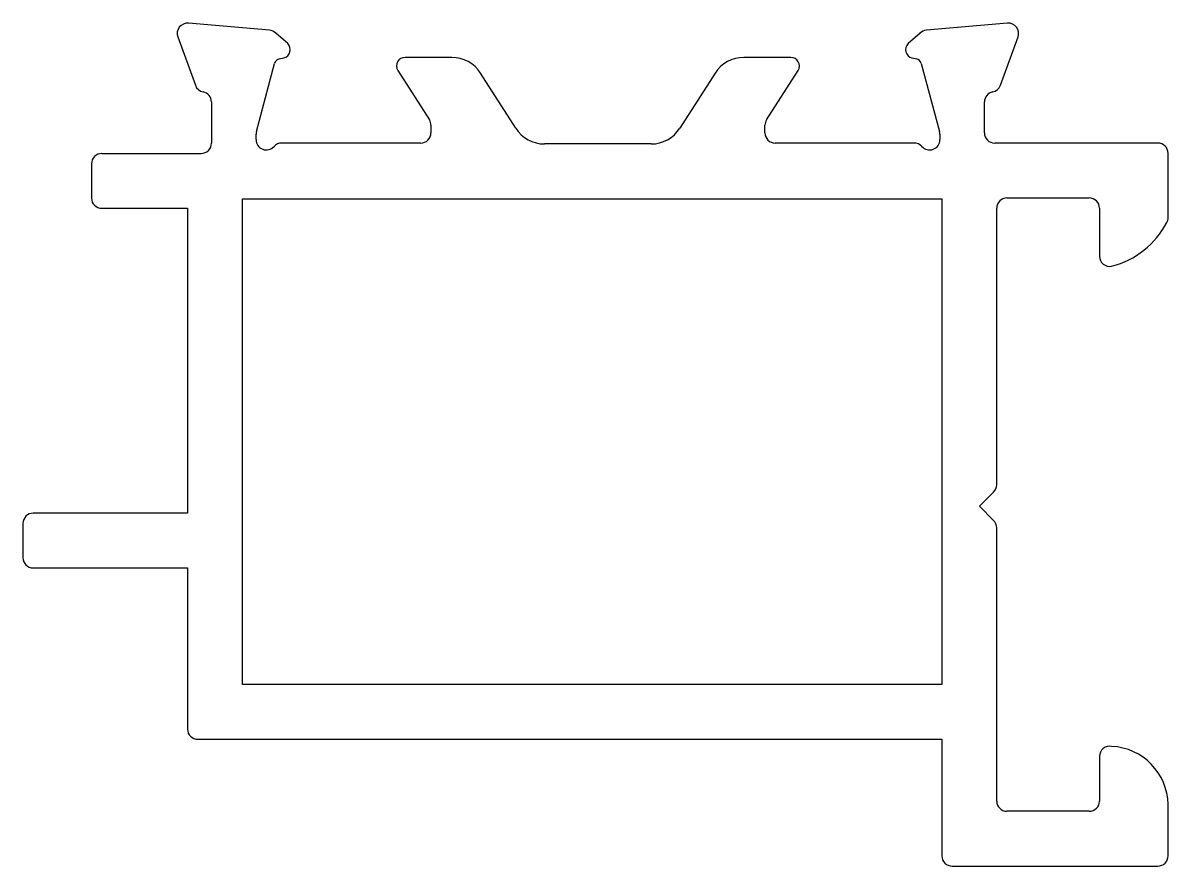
# Model space of a CAD drawing. Extents: x 1950.8 to 1984.2, y 1473.7 to 1498.3.
import ezdxf

# ---------------------------------------------------------------- set-up
doc = ezdxf.new("R2010")
doc.units = 0
doc.layers.get('0').update_dxf_attribs({"linetype": 'CONTINUOUS'})

# ---------------------------------------------------------------- blocks, each defined once
blk = doc.blocks.new('*U4')
at = {"color": 0}
for p, q in [((1957.977, 1498.074), (1955.612, 1498.281)), ((1979.501, 1498.281), (1977.136, 1498.074)), ((1955.304, 1497.879), (1955.817, 1496.469)), ((1958.509, 1497.685), (1958.163, 1497.987)), ((1976.95, 1497.987), (1976.605, 1497.685)), ((1979.296, 1496.469), (1979.809, 1497.879)), ((1957.596, 1495.12), (1958.127, 1497.102)), ((1958.268, 1497.244), (1958.397, 1497.266)), ((1963.292, 1497.282), (1961.932, 1497.282)), ((1973.181, 1497.282), (1971.814, 1497.282)), ((1976.717, 1497.266), (1976.845, 1497.244)), ((1976.986, 1497.102), (1977.517, 1495.12)), ((1961.719, 1496.902), (1962.642, 1495.459)), ((1965.159, 1495.218), (1964.134, 1496.821)), ((1970.972, 1496.821), (1969.947, 1495.218)), ((1972.471, 1495.459), (1973.395, 1496.902)), ((1956.286, 1495.982), (1956.286, 1494.779)), ((1978.828, 1495.082), (1978.828, 1495.982)), ((1957.586, 1494.882), (1957.586, 1495.043)), ((1962.686, 1495.303), (1962.686, 1495.082)), ((1972.428, 1495.082), (1972.428, 1495.303)), ((1977.528, 1495.043), (1977.528, 1494.882)), ((1962.386, 1494.782), (1958.333, 1494.782)), ((1969.105, 1494.757), (1966.001, 1494.757)), ((1976.78, 1494.782), (1972.728, 1494.782)), ((1983.886, 1494.782), (1979.128, 1494.782)), ((1953.086, 1494.479), (1955.986, 1494.479)), ((1984.186, 1492.607), (1984.186, 1494.482)), ((1952.786, 1494.179), (1952.786, 1493.179)), ((1957.186, 1493.157), (1977.586, 1493.157)), ((1957.186, 1478.982), (1957.186, 1493.157)), ((1977.586, 1493.157), (1977.586, 1478.982)), ((1979.486, 1493.182), (1981.886, 1493.182)), ((1953.086, 1492.879), (1955.586, 1492.879)), ((1955.586, 1492.879), (1955.586, 1483.982)), ((1979.186, 1484.806), (1979.186, 1492.882)), ((1982.186, 1492.882), (1982.186, 1491.482)), ((1978.686, 1484.182), (1979.098, 1484.594)), ((1955.586, 1483.982), (1951.086, 1483.982)), ((1979.098, 1483.77), (1978.686, 1484.182)), ((1950.786, 1483.682), (1950.786, 1482.682)), ((1979.186, 1475.582), (1979.186, 1483.558)), ((1951.086, 1482.382), (1955.586, 1482.382)), ((1955.586, 1482.382), (1955.586, 1477.682)), ((1977.586, 1478.982), (1957.186, 1478.982)), ((1955.886, 1477.382), (1977.586, 1477.382)), ((1977.586, 1477.382), (1977.586, 1473.982)), ((1982.186, 1476.882), (1982.186, 1475.582)), ((1981.886, 1475.282), (1979.486, 1475.282)), ((1984.186, 1473.982), (1984.186, 1475.482)), ((1977.886, 1473.682), (1983.886, 1473.682))]:
    blk.add_line(p, q, dxfattribs=at)
for centre, radius, start, end in [((1955.586, 1497.982), 0.3, 85, 200), ((1957.951, 1497.775), 0.3, 45, 85), ((1977.162, 1497.775), 0.3, 95, 135), ((1979.528, 1497.982), 0.3, 340, 95), ((1958.332, 1497.508), 0.25, 285, 45), ((1976.781, 1497.508), 0.25, 135, 255), ((1958.32, 1497.05), 0.2, 105, 165), ((1961.932, 1497.032), 0.25, 90, 211.3955), ((1963.292, 1496.282), 1, 32.6037, 90), ((1971.814, 1496.282), 1, 90, 147.3963), ((1973.181, 1497.032), 0.25, 328.6045, 90), ((1976.793, 1497.05), 0.2, 15, 75), ((1956.099, 1496.571), 0.3, 200, 259.0957), ((1979.014, 1496.571), 0.3, 280.9043, 340), ((1955.986, 1495.982), 0.3, 0, 79.0957), ((1979.128, 1495.982), 0.3, 100.9043, 180), ((1962.386, 1495.303), 0.3, 0, 31.3955), ((1972.728, 1495.303), 0.3, 148.6045, 180), ((1957.886, 1495.043), 0.3, 165, 180), ((1962.386, 1495.082), 0.3, 270, 360), ((1966.001, 1495.757), 1, 212.6037, 270), ((1969.105, 1495.757), 1, 270, 327.3963), ((1972.728, 1495.082), 0.3, 180, 270), ((1977.228, 1495.043), 0.3, 0, 15), ((1979.128, 1495.082), 0.3, 180, 270), ((1955.986, 1494.779), 0.3, 270, 0), ((1957.886, 1494.882), 0.3, 180, 318.1897), ((1958.333, 1494.482), 0.3, 90, 138.1897), ((1976.78, 1494.482), 0.3, 41.8103, 90), ((1977.228, 1494.882), 0.3, 221.8103, 0), ((1983.886, 1494.482), 0.3, 0, 90), ((1953.086, 1494.179), 0.3, 90, 180), ((1953.086, 1493.179), 0.3, 180, 270), ((1979.486, 1492.882), 0.3, 90, 180), ((1981.886, 1492.882), 0.3, 0, 90), ((1981.901, 1493.646), 2.54, 284.5345, 332.3516), ((1983.886, 1492.607), 0.3, 332.3516, 0), ((1982.484, 1491.48), 0.298, 179.5728, 280.5914), ((1978.886, 1484.806), 0.3, 315, 0), ((1951.086, 1483.682), 0.3, 90, 180), ((1978.886, 1483.558), 0.3, 0, 45), ((1951.086, 1482.682), 0.3, 180, 270), ((1955.886, 1477.682), 0.3, 180, 270), ((1982.486, 1476.882), 0.3, 79.8358, 180), ((1982.455, 1475.448), 1.731, 1.1281, 87.2184), ((1979.486, 1475.582), 0.3, 180, 270), ((1981.886, 1475.582), 0.3, 270, 0), ((1977.886, 1473.982), 0.3, 180, 270), ((1983.886, 1473.982), 0.3, 270, 360)]:
    blk.add_arc(centre, radius, start, end, dxfattribs=at)

msp = doc.modelspace()

# ---------------------------------------------------------------- block references
msp.add_blockref('*U4', (0, 0))

doc.saveas('drawing.dxf')
